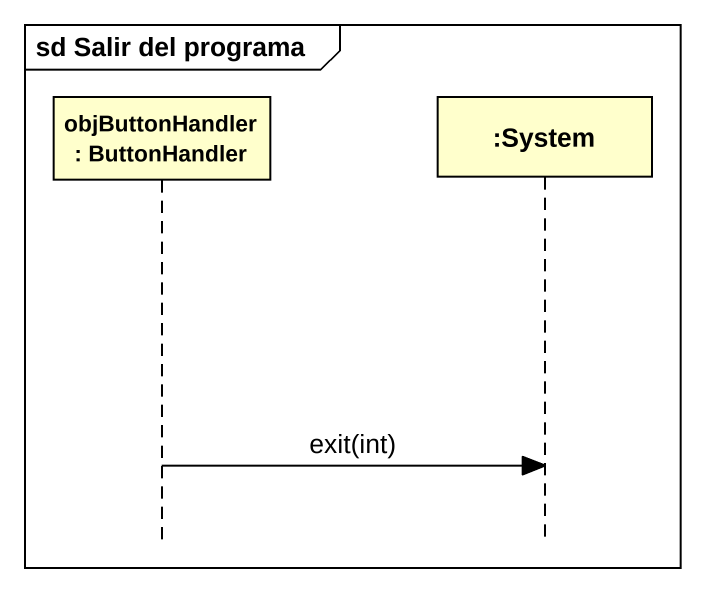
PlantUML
@startuml
mainframe sd Salir del programa
hide footbox
participant "objButtonHandler : ButtonHandler" as objButtonHandler
participant ":System" as System

objButtonHandler -> System : exit(int)
@enduml
